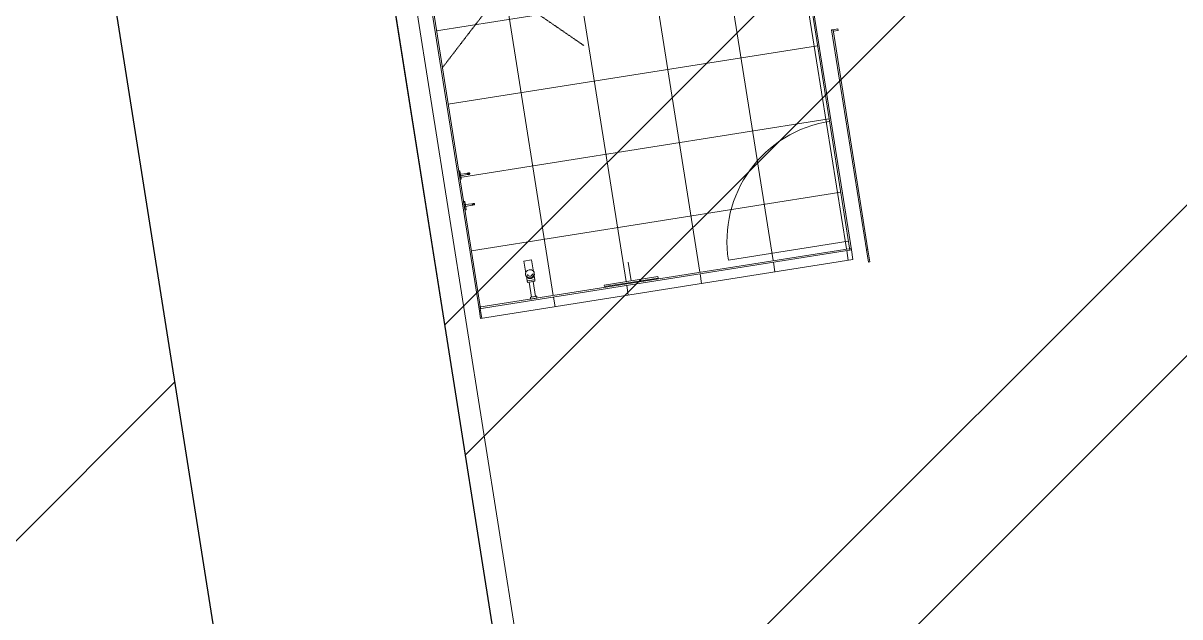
# Model space of a CAD drawing. Header units: millimetres. Extents: x 674 to 609626, y -20132 to 4061356.
# Drawn here: x 195031 to 204383, y 4029161 to 4033963 of the extents above; entities that cross this region are included whole.
import ezdxf

# ---------------------------------------------------------------- set-up
doc = ezdxf.new("R2010")
doc.units = ezdxf.units.MM
doc.linetypes.add('Hidden', pattern=[6, 4, -2])
doc.linetypes.add('Hidden_2_', pattern=[4, 3, -1])
for name, color, linetype, lineweight in [('A-000-M_MASS', 13, 'Continuous', 25), ('A-000-MH_MASS', 13, 'Hidden_2_', 25), ('A-010-M_LINE', 90, 'Continuous', 18), ('A-230-H-FLOOR', 190, 'Continuous', 13), ('A-230-M_FLOOR', 192, 'Continuous', 13), ('A-325-M_DOOR', 31, 'Continuous', 13), ('A-325-M_DOOR_PANEL', 31, 'Continuous', 13), ('A-700-M_FFE', 30, 'Continuous', 13), ('M-520-M_DRAINAGE_FW', 2, 'Continuous', 13), ('Z-030-M_GRID', 191, 'Continuous', 13), ('Z-060-M_DETAIL', 92, 'Continuous', 25)]:
    doc.layers.add(name, color=color, linetype=linetype, lineweight=lineweight)
pattern_1 = [(0, (0, 0), (0, 600), []), (90, (0, 0), (-600, 3.673940397442059e-14), [])]

# ---------------------------------------------------------------- blocks, each defined once
blk = doc.blocks.new('WALL_FINISH - M-TIL2 Wall Tile-2934546-S0_021 - GROUND LOADING PLAN')
at = {"layer": 'A-000-M_MASS', "lineweight": 5}
for p, q in [((3082.001321602454, 0), (5.544279702007771e-10, 0)), ((5.544279702007771e-10, 0), (5.544279702007771e-10, -11.99999999965075)), ((3082.001321602454, -11.99999999965075), (3082.001321602454, 0)), ((5.544279702007771e-10, -11.99999999965075), (3082.001321602454, -11.99999999965075))]:
    blk.add_line(p, q, dxfattribs=at)
blk = doc.blocks.new('WALL_FINISH - M-TIL2 Wall Tile-2786338-S0_021 - GROUND LOADING PLAN')
at = {"layer": 'A-000-M_MASS', "lineweight": 5}
for p, q in [((3048.000000002218, -5.544279702007771e-10), (5.544279702007771e-10, -5.544279702007771e-10)), ((5.544279702007771e-10, -5.544279702007771e-10), (5.544279702007771e-10, -12.00000000131404)), ((5.544279702007771e-10, -12.00000000131404), (3048.000000002218, -12.00000000075961)), ((3048.000000002218, -12.00000000075961), (3048.000000002218, -5.544279702007771e-10))]:
    blk.add_line(p, q, dxfattribs=at)
blk = doc.blocks.new('ASSEMBLY - Disabled Shower - Disabled Shower-3176797-S0_021 - GROUND LOADING PLAN')
at = {"layer": 'A-000-MH_MASS', "linetype": 'Hidden', "lineweight": 5}
for p, q in [((-1160, 6.833295953619878e-14), (1.353583911622991e-13, 1100.000000000004)), ((-1160, 1100), (0.1063010017209386, 4.060751734868973e-13))]:
    blk.add_line(p, q, dxfattribs=at)
blk = doc.blocks.new('WasteBin_Recessed_ASIJDMacDonald - Stainless Steel _10-6474_-3147000-S0_021 - GROUND LOADING PLAN')
at = {"layer": 'A-700-M_FFE', "lineweight": 5}
for p, q in [((-4.479973214858579, 486.0000006760284), (-4.479973214834499, 637.6387279998418)), ((-223.4799732148562, 486.0000006760332), (214.5200267851548, 486.0000006760332)), ((-223.4799732148562, 473.0000006760297), (-223.4799732148562, 486.0000006760332)), ((214.5200267851548, 473.0000006760297), (-223.4799732148562, 473.0000006760297)), ((214.5200267851548, 486.0000006760332), (214.5200267851548, 473.0000006760297))]:
    blk.add_line(p, q, dxfattribs=at)
blk = doc.blocks.new('WALL_FINISH - M-TIL2 Wall Tile-3364696-S0_021 - GROUND LOADING PLAN')
at = {"layer": 'A-000-M_MASS', "lineweight": 5}
for p, q in [((1801.00003009978, -2.772139851003885e-10), (0, 0)), ((0, 0), (-5.544279702007771e-10, -11.99999999992797)), ((-5.544279702007771e-10, -11.99999999992797), (1801.00003009978, -11.99999999965075)), ((1801.00003009978, -11.99999999965075), (1801.00003009978, -2.772139851003885e-10))]:
    blk.add_line(p, q, dxfattribs=at)
blk = doc.blocks.new('WALL_FINISH - M-FLT1 - Skirting Tile-2936430-S0_021 - GROUND LOADING PLAN')
at = {"layer": 'A-000-M_MASS', "lineweight": 5}
h = blk.add_hatch(dxfattribs=at)
h.set_pattern_fill('FP_15', color=256, style=0, pattern_type=2)
h.set_pattern_definition(pattern_1)
h.paths.add_polyline_path([(4.816592991119251e-09, 1.45537342177704e-09), (4.833918865188025e-09, -11.99999999857655), (100.0000000082937, -11.99999999857655), (100.0000000069769, 1.45537342177704e-09), (24.23779221444306, 1.45537342177704e-09)])
for p, q in [((100.0000000021457, -8.43028979957694e-12), (6.226485993465758e-12, -8.43028979957694e-12)), ((6.294165189046908e-12, -8.43028979957694e-12), (6.294165189046908e-12, -12.00000000000823)), ((6.294165189046908e-12, -12.00000000000823), (100.0000000015776, -12.00000000000823))]:
    blk.add_line(p, q, dxfattribs=at)
blk = doc.blocks.new('WALL_FINISH - M-FLT1 - Skirting Tile-2727715-S0_021 - GROUND LOADING PLAN')
at = {"layer": 'A-000-M_MASS', "lineweight": 5}
h = blk.add_hatch(dxfattribs=at)
h.set_pattern_fill('FP_15', color=256, style=0, pattern_type=2)
h.set_pattern_definition(pattern_1)
h.paths.add_polyline_path([(12.0000069442769, -11.99999999415845), (52.00113806613945, -6.335762194617746), (52.00113806610479, 5.856145435245708e-09), (12.00004385171524, 5.838819561176934e-09)])
for p, q in [((52.00113806776186, -8.43028979957694e-12), (11.99999999990386, -8.43028979957694e-12)), ((12.00000694592376, -12.00000000000823), (52.00113806776186, -12.00000000000823)), ((52.00113806776186, -12.00000000000823), (52.00113806776186, -8.43028979957694e-12))]:
    blk.add_line(p, q, dxfattribs=at)
blk = doc.blocks.new('CAROMA URBANE II 40MM BOTTLE TRAP - CAROMA URBANE II 40MM BOTTLE TRAP-CHROME-3367243-S0_021 - GROUND LOADING PLAN')
at = {"layer": 'M-520-M_DRAINAGE_FW', "lineweight": 5}
for p, q in [((-2324421.37704748, 4032038.221759039), (-2324360.140425953, 4032047.921046847)), ((-2324421.377047482, 4032038.221759044), (-2324405.978183798, 4031941.00076652)), ((-2324344.920556263, 4031951.830135997), (-2324360.140425956, 4032047.921046851)), ((-2324403.929256617, 4031928.064829287), (-2324403.754546804, 4031926.961795857)), ((-2324401.882326188, 4031915.141498575), (-2324396.01810307, 4031878.117624375)), ((-2324392.879065557, 4031928.613697653), (-2324391.798661521, 4031921.792548065)), ((-2324352.291163762, 4031928.050153102), (-2324353.371567798, 4031934.87130269)), ((-2324342.517925277, 4031936.661083664), (-2324342.69263509, 4031937.764117095)), ((-2324334.781481543, 4031887.816912183), (-2324339.981001424, 4031920.644170986)), ((-2324396.018103067, 4031878.11762437), (-2324334.78148154, 4031887.816912178)), ((-2324334.78148154, 4031887.816912178), (-2324396.018103067, 4031878.117624369)), ((-2324396.01810307, 4031878.117624375), (-2324394.062601496, 4031865.771531325)), ((-2324394.062601493, 4031865.771531321), (-2324332.825979966, 4031875.470819129)), ((-2324394.062601493, 4031865.771531321), (-2324381.612027258, 4031867.743581702)), ((-2324390.17052605, 4031879.04382394), (-2324340.629058557, 4031886.890712609)), ((-2324340.629058557, 4031886.890712609), (-2324390.17052605, 4031879.043823939)), ((-2324380.728821, 4031867.883473022), (-2324351.222282167, 4031872.557023017)), ((-2324380.728821002, 4031867.883473025), (-2324361.658769651, 4031747.484373604)), ((-2324327.089709112, 4031752.959778012), (-2324346.159760463, 4031873.358877433)), ((-2324345.276554202, 4031873.498768747), (-2324332.825979966, 4031875.470819129)), ((-2324332.825979969, 4031875.470819133), (-2324334.781481543, 4031887.816912183)), ((-2324370.054112923, 4031746.154632529), (-2324318.694365836, 4031754.289519077)), ((-2324370.054112923, 4031746.154632529), (-2324365.14969349, 4031746.931445071)), ((-2324370.054112925, 4031746.154632533), (-2324367.629290973, 4031730.845477152)), ((-2324316.269543884, 4031738.980363695), (-2324367.629290971, 4031730.845477147)), ((-2324316.269543883, 4031738.980363695), (-2324367.629290971, 4031730.845477147)), ((-2324362.724871537, 4031731.622289689), (-2324367.629290971, 4031730.845477147)), ((-2324361.658769649, 4031747.484373599), (-2324327.08970911, 4031752.959778007)), ((-2324323.598785269, 4031753.512706535), (-2324318.694365836, 4031754.289519077)), ((-2324316.269543884, 4031738.980363695), (-2324321.173963318, 4031738.203551153)), ((-2324316.269543887, 4031738.9803637), (-2324318.694365838, 4031754.289519082))]:
    blk.add_line(p, q, dxfattribs=at)
for start, end in [(99.00032838845806, 279.0003283883418), (279.0003283884549, 99.00032838857116)]:
    blk.add_arc((-2324373.311944226, 4031932.920776447), 35.9999999998919, start, end, dxfattribs=at)
for centre, major_axis, ratio, start_param, end_param in [((-2324373.310945851, 4031932.914473186), (30.61831077425617, 4.849643834968487), 0.9993908270114914, 3.455751921189244, 4.712388982628847), ((-2324371.979396459, 4031924.507713043), (27.655248415036, 4.380323630734959), 0.9993908270250588, 3.504454248490736, 4.321461933655804), ((-2324372.044912639, 4031924.921350579), (27.65524843714804, 4.380323492187064), 0.9993908269938535, 3.573340257388737, 4.310101164892996), ((-2324371.968477095, 4031924.438773453), (26.66756097860133, 4.22388345316836), 0.9993908270540024, 3.709261432505793, 4.084070447656802), ((-2324373.310945851, 4031932.914473186), (17.7783739613635, 2.815922457733268), 0.9993908270318379, 3.141592642843818, 4.712388969638708), ((-2324373.310945851, 4031932.914473186), (17.7783740018977, 2.815922202124131), 0.9993908270421998, 4.7123889840079, 6.147307523565175), ((-2324373.310945851, 4031932.914473186), (30.6183107583927, 4.849643936033456), 0.9993908270159679, 4.712388979330782, 6.142201301645672)]:
    blk.add_ellipse(centre, major_axis=major_axis, ratio=ratio, start_param=start_param, end_param=end_param, dxfattribs=at)
for points, knots in [([(-2324367.615936606, 4031896.958933703), (-2324369.349146294, 4031896.739329091), (-2324371.914581491, 4031896.599612639), (-2324375.207398878, 4031896.808752657), (-2324378.389667134, 4031897.267658741), (-2324382.210533334, 4031898.435673968), (-2324386.302426523, 4031900.52417545), (-2324389.295196726, 4031902.658739293), (-2324391.158372647, 4031904.425724659), (-2324392.14289139, 4031905.504717312), (-2324392.603883842, 4031906.06749698), (-2324392.830972822, 4031906.354831849)], [0, 0, 0, 0, 0.05555555555555555, 0.08333333333333333, 0.1111111111111111, 0.1666666666666667, 0.2222222222222222, 0.2777777777777778, 0.3055555555555556, 0.3194444444444444, 0.3333333333333333, 0.3333333333333333, 0.3333333333333333, 0.3333333333333333]), ([(-2324358.208323306, 4031900.261419535), (-2324358.907298249, 4031899.872004018), (-2324360.349643702, 4031899.162077188), (-2324363.416657371, 4031897.945601522), (-2324365.899698426, 4031897.285688228), (-2324367.615936606, 4031896.958933703)], [0.8888888888888888, 0.8888888888888888, 0.8888888888888888, 0.8888888888888888, 0.9166666666666666, 0.9444444444444444, 1, 1, 1, 1])]:
    blk.add_open_spline(points, degree=3, knots=knots, dxfattribs=at)
blk = doc.blocks.new('MTL_HEAVY-DUTY ROBE HOOK - B-2116 - MTL_HEAVY-DUTY ROBE HOOK - B-2116-2602673-S0_021 - GROUND LOADING PLAN')
at = {"layer": 'A-700-M_FFE', "lineweight": 5}
for p, q in [((-34.99999999555662, 2.113756636390462e-09), (-34.12511336031235, -9.999999997866643)), ((34.12511336918319, -9.999999997866643), (35.00000000442747, 2.131082510459237e-09)), ((-35.00000000000016, -5.653217816927676e-14), (35.00000000000016, -5.653217816927676e-14)), ((35.00000000000017, -5.653217816927676e-14), (-35.00000000000017, -5.653217816927676e-14)), ((34.125113364741, -10.00000000000001), (-34.125113364741, -10.00000000000001)), ((34.125113364741, -10.00000000000001), (-34.125113364741, -10.00000000000001)), ((-7.999999995562757, -9.999999997866643), (-5.078251086694581, -62.1162614276474)), ((-8.000000000000075, -10), (8.000000000000075, -10)), ((-8.000000000000073, -10), (8.000000000000073, -10)), ((-4.99999999556344, -64.91003755836273), (-4.99999999556344, -66.99999999787102)), ((-4.99999999556344, -66.99999999787102), (-4.99999999556344, -68.99999999788788)), ((4.125113364741053, -6.34492458573277e-15), (-4.125113364741053, -6.34492458573277e-15)), ((4.125113364741056, -6.34492458573277e-15), (-4.125113364741056, -6.34492458573277e-15)), ((4.125113364741053, -9.999999999999973), (-4.125113364741053, -9.999999999999973)), ((4.125113364741056, -9.999999999999973), (-4.125113364741056, -9.999999999999973)), ((1.000000000000043, -9.999999999999977), (-1.000000000000043, -9.999999999999977)), ((-1.000000000000043, -9.999999999999977), (1.000000000000043, -9.999999999999977)), ((1.000000000000043, -67), (-1.000000000000043, -67)), ((1.000000000000043, -67), (-1.000000000000043, -67)), ((5.000000004451613, -66.99999999788834), (5.000000004451613, -64.91003755836273)), ((5.000000004451613, -68.99999999788788), (5.000000004451613, -66.99999999788834)), ((5.078251095582755, -62.1162614276474), (8.000000004433605, -9.999999997866643))]:
    blk.add_line(p, q, dxfattribs=at)
at = {"layer": 'A-700-M_FFE', "lineweight": 5, "flags": 128}
for points in [[(4.435423761606217e-09, -72.99999999786965), (-5.19615241826441, -75.99999999786897), (-5.19615241826441, -81.99999999788493), (4.435423761606217e-09, -84.99999999788425)], [(-4.99999999556344, -64.91003755836273), (-5.039924125619791, -62.91409722321132), (-5.078251086694581, -62.1162614276474)], [(-4.99999999556344, -78.99200106447543), (-4.99999999556344, -78.96801706091024), (-4.99999999556344, -78.92808635642969), (-4.99999999556344, -78.87227283163543), (-4.99999999556344, -78.80066577628577), (-4.99999999556344, -78.71337974640919), (-4.99999999556344, -78.61055438099662), (-4.99999999556344, -78.4923541787055), (-4.99999999556344, -78.35896823466256), (-4.99999999556344, -78.21060993790194), (-4.99999999556344, -78.0475166300802), (-4.99999999556344, -77.86994922567582), (-4.99999999556344, -77.6781917946436), (-4.99999999556344, -77.47255110802612), (-4.99999999556344, -77.25335614697333), (-4.99999999556344, -77.02095757671155), (-4.99999999556344, -76.7757271853931), (-4.99999999556344, -76.51805728928171), (-4.99999999556344, -76.24836010529603), (-4.99999999556344, -75.96706709136156), (-4.99999999556344, -75.6746282562865), (-4.99999999556344, -75.37151143987163), (-4.99999999556344, -75.05820156431128), (-4.99999999556344, -74.73519985860062), (-4.99999999556344, -74.40302305655555), (-4.99999999556344, -74.06220257019527), (-4.99999999556344, -73.7132836396136), (-4.99999999556344, -73.3568244606386), (-4.99999999556344, -72.99339529194359), (-4.99999999556344, -72.62357754264927), (-4.99999999556344, -72.24796284227091), (-4.99999999556344, -71.86715209420576), (-4.99999999556344, -71.48175451438965), (-4.99999999556344, -71.09238665678582), (-4.99999999556344, -70.69967142688434), (-4.99999999556344, -70.30423708525646), (-4.99999999556344, -69.90671624251527), (-4.99999999556344, -69.50774484720746), (-4.99999999556344, -69.10796116847264), (-4.99999999556344, -68.99999999788788)], [(4.435423761606217e-09, -83.99999999786715), (-0.1999466664894953, -83.99600053117938), (-0.3995734654120952, -83.98400852940544), (-0.5985610320150955, -83.96404317715651), (-0.7965910286409326, -83.93613641475072), (-0.9933466495338508, -83.90033288708456), (-1.188513127708347, -83.85668987212894), (-1.381778238387096, -83.80527718944863), (-1.572832798644504, -83.74617708829442), (-1.761371161939133, -83.67948411627295), (-1.947091707101845, -83.60530496788397), (-2.129697320896048, -83.52375831398176), (-2.30889587326642, -83.43497461177958), (-2.484400684773664, -83.33909589626346), (-2.655930985175746, -83.23627555294607), (-2.823212362531876, -83.12667807242833), (-2.985977202378763, -83.01047878728878), (-3.143965115645051, -82.88786359162955), (-3.296923355425224, -82.75902864359118), (-3.444607221122942, -82.62418005158102), (-3.586780450067772, -82.48353354461379), (-3.723215595409829, -82.33731412707625), (-3.853694390049759, -82.18575571888614), (-3.978008095737778, -82.02910078109731), (-4.095957837081869, -81.86759992823332), (-4.207354919598856, -81.7015115272281), (-4.31202113177369, -81.53110128404796), (-4.409789029983449, -81.35664181873982), (-4.500502206441979, -81.17841222926964), (-4.584015539420171, -80.99669764491345), (-4.660195425395341, -80.81178877025764), (-4.728919992800548, -80.62398142008578), (-4.79007929700997, -80.43357604605322), (-4.843575496144559, -80.2408772561365), (-4.889323007749908, -80.04619332732591), (-4.927248645514737, -79.84983571237517), (-4.957291736515072, -79.65211854156124), (-4.979404218239142, -79.4533581201993), (-4.993550715444963, -79.25387242253673), (-4.99970859671198, -79.053980583152), (-4.99999999556344, -78.99999999786829)], [(4.435423761606217e-09, -84.99999999788425), (5.196152427152583, -81.99999999788493), (5.196152427152583, -75.99999999786897), (4.435423761606217e-09, -72.99999999786965)], [(5.000000004451613, -78.99999999786829), (4.996000537746522, -79.19994666881053), (4.984008535955263, -79.3995734677158), (4.964043183706326, -79.5985610343188), (4.936136421300534, -79.79659103094464), (4.900332893651694, -79.99334665185488), (4.85668987869608, -80.18851313001205), (4.805277195998451, -80.3817782406908), (4.746177094844234, -80.5728328009482), (4.679484122840086, -80.76137116426017), (4.60530497445111, -80.94709170942288), (4.523758320548905, -81.12969732319975), (4.434974618329398, -81.30889587558745), (4.339095902830604, -81.48440068711203), (4.23627555949588, -81.65593098747945), (4.126678078978148, -81.8232123648529), (4.010478793873244, -81.9859772046998), (3.887863598196691, -82.14396511798341), (3.759028650141, -82.29692335772893), (3.624180058130833, -82.44460722342664), (3.483533551180926, -82.58678045237149), (3.33731413366072, -82.7232155977482), (3.185755725435957, -82.85369439238812), (3.029100787647121, -82.97800809807613), (2.867599934817781, -83.09595783938558), (2.701511533777921, -83.20735492191989), (2.531101290597781, -83.31202113409472), (2.356641825289626, -83.40978903230449), (2.178412235819451, -83.50050220876301), (1.996697651480599, -83.58401554172387), (1.811788776807453, -83.66019542769905), (1.623981426635601, -83.72891999513891), (1.43357605260303, -83.79007929931367), (1.240877262703634, -83.8435754984656), (1.046193333910378, -83.88932301005362), (0.8498357189423132, -83.92724864781844), (0.6521185481110479, -83.9572917388361), (0.4533581267491172, -83.9794042205775), (0.2538724291038761, -83.99355071774868), (0.05398058973646585, -83.99970859903301), (4.435423761606217e-09, -83.99999999786715)], [(5.078251095582755, -62.1162614276474), (5.006391385778443, -64.11130727667565), (5.000000004451613, -64.91003755836273)], [(5.000000004451613, -68.99999999788788), (5.000000004451613, -69.39989333975505), (5.000000004451613, -69.7991469375656), (5.000000004451613, -70.1971220707716), (5.000000004451613, -70.59318206402327), (5.000000004451613, -70.98669330582644), (5.000000004451613, -71.37702626214077), (5.000000004451613, -71.7635564835156), (5.000000004451613, -72.14566560403041), (5.000000004451613, -72.522742330637), (5.000000004451613, -72.89418342096242), (5.000000004451613, -73.2593946485335), (5.000000004451613, -73.61779175329157), (5.000000004451613, -73.96880137632338), (5.000000004451613, -74.3118619770929), (5.000000004451613, -74.64642473182248), (5.000000004451613, -74.97195441151625), (5.000000004451613, -75.28793023806615), (5.000000004451613, -75.59384671759186), (5.000000004451613, -75.88921444896997), (5.000000004451613, -76.17356090687694), (5.000000004451613, -76.44643119759571), (5.000000004451613, -76.70738878687557), (5.000000004451613, -76.95601619825162), (5.000000004451613, -77.19191568088782), (5.000000004451613, -77.41470984595644), (5.000000004451613, -77.62404227032344), (5.000000004451613, -77.81957806672563), (5.000000004451613, -78.00100441964268), (5.000000004451613, -78.16803108558175), (5.000000004451613, -78.32039085756674), (5.000000004451613, -78.45783999237715), (5.000000004451613, -78.58015860077867), (5.000000004451613, -78.68715099906517), (5.000000004451613, -78.77864602224122), (5.000000004451613, -78.85449729775355), (5.000000004451613, -78.91458347978887), (5.000000004451613, -78.95880844325434), (5.000000004451613, -78.98710143763132), (5.000000004451613, -78.99941720018269)]]:
    blk.add_lwpolyline(points, dxfattribs=at)
at = {"layer": 'A-700-M_FFE', "lineweight": 5}
for start, end in [(89.99999999999993, 269.9999999999994), (269.9999999999993, 89.99999999999952)]:
    blk.add_arc((0, -78.99999999999999), 6.000000000000774, start, end, dxfattribs=at)
blk = doc.blocks.new('X_Door-Panel-Hinge-Standard - Standard-1773919-S0_021 - GROUND LOADING PLAN')
at = {"layer": 'A-325-M_DOOR', "lineweight": 5}
blk.add_arc((-490.0000000000011, 19.99999999999999), 980.0000000000015, 359.9999999999996, 89.99999999999994, dxfattribs=at)
at = {"layer": 'A-325-M_DOOR_PANEL', "lineweight": 5}
blk.add_line((-489.9999999999995, 19.99999999999999), (-489.9999999999995, 1000.000000000001), dxfattribs=at)
blk = doc.blocks.new('25021-APA-ZZ-ZZ-M3-AR-000001_V3_rvt-1-S0_021 - GROUND LOADING PLAN')
at = {"layer": 'A-230-H-FLOOR', "lineweight": 5}
h = blk.add_hatch(dxfattribs=at)
h.set_pattern_fill('FP_37', color=256, style=0, pattern_type=2)
h.set_pattern_definition([(279, (-2322359.071, 4031946.217), (592.6130043570827, 93.86067902413855), []), (9, (-2322359.071, 4031946.217), (-93.86067902413852, 592.6130043570827), [])])
h.paths.add_polyline_path([(-2324772.016275634, 4031573.647618912), (-2321761.544946377, 4032050.477122738), (-2321774.060156451, 4032129.492118258), (-2324784.531485707, 4031652.662614431), (-2324772.67923638, 4031577.833233069)])
h.paths.add_polyline_path([(-2322491.893060065, 4034841.330062332), (-2322487.721457117, 4034811.727003857), (-2322489.949571578, 4034810.479957188), (-2322491.37664312, 4034833.132680584)])
h.paths.add_polyline_path([(-2324774.556517892, 4031666.39214527), (-2321788.087030501, 4032141.344367586), (-2322268.061080638, 4035159.519251887), (-2322467.43516049, 4035127.940328465), (-2322472.851646392, 4035104.736644965), (-2322461.867890928, 4035001.481058805), (-2322487.168064823, 4034939.990792067), (-2322499.552151879, 4034898.239541659), (-2322491.37664312, 4034809.851495842), (-2322449.123704469, 4034554.011917646), (-2322455.539856748, 4034462.687275464), (-2322458.832384801, 4034441.994942146), (-2322476.156146728, 4034388.373733422), (-2322500.967371753, 4034350.224768846), (-2322528.453638232, 4034325.938876371), (-2322562.068982996, 4034309.224785882), (-2322585.962951188, 4034302.24794531), (-2322622.284239968, 4034301.155177852), (-2322657.714616563, 4034309.224785882), (-2322689.980222687, 4034325.938876371), (-2322717.01030937, 4034350.224768846), (-2322750.056573657, 4034395.867852699), (-2322775.679527175, 4034446.06544962), (-2322793.906412789, 4034499.401676262), (-2322812.78847808, 4034610.009301962), (-2322848.794093575, 4034828.642921974), (-2322858.367785067, 4034855.177133146), (-2322905.313703708, 4034910.224013104), (-2322926.112022365, 4034941.719797185), (-2322930.276965095, 4034959.461564704), (-2322942.165996868, 4035034.523172676), (-2322953.851137347, 4035050.896748397), (-2325252.653286517, 4034684.864372783), (-2324786.408767221, 4031741.221526652)])
h.paths.add_polyline_path([(-2324361.658769651, 4031747.484373604), (-2324375.666299295, 4031868.685327436), (-2324345.726134946, 4031870.621175229), (-2324332.152230818, 4031752.157923601), (-2324360.393139224, 4031747.684837207)])
h.paths.add_polyline_path([(-2323770.029340673, 4031831.574318129), (-2323772.06306231, 4031844.414254901), (-2323339.455961846, 4031912.935030056), (-2323337.422240209, 4031900.095093284), (-2323572.299210853, 4031862.892855786)])
h.paths.add_polyline_path([(-2324396.018103069, 4031878.117624375), (-2324418.453258974, 4032038.684858829), (-2324359.609656599, 4032044.570025331), (-2324344.676444198, 4031913.174247209), (-2324360.410890673, 4031899.757362759), (-2324380.666112519, 4031899.727202849), (-2324396.400145133, 4031905.30827994), (-2324393.094314561, 4031878.580724159)])
h.paths.add_polyline_path([(-2324584.172968519, 4034185.813234401), (-2324609.172968519, 4034192.511964212), (-2324627.474238708, 4034210.813234401), (-2324634.172968518, 4034235.813234401), (-2324627.474238708, 4034260.813234401), (-2324609.172968519, 4034279.11450459), (-2324584.172968519, 4034285.813234401), (-2324559.172968518, 4034279.11450459), (-2324540.87169833, 4034260.813234401), (-2324534.172968519, 4034235.813234401), (-2324540.87169833, 4034210.813234401), (-2324559.172968518, 4034192.511964212), (-2324571.232016264, 4034187.516943086)])
h.paths.add_polyline_path([(-2322841.851892229, 4034757.425863947), (-2322850.346206153, 4034768.049291237), (-2322845.961465904, 4034784.504952485), (-2322842.019811639, 4034758.532330193)])
h.paths.add_polyline_path([(-2322834.334629054, 4034755.932699261), (-2322841.851892229, 4034757.425863947), (-2322841.851892229, 4034785.219179016)])
h.paths.add_polyline_path([(-2322483.26168562, 4034814.223079929), (-2322483.26168562, 4034834.358455166), (-2322475.890329871, 4034822.973184183)])
h.paths.add_polyline_path([(-2322850.346206153, 4034886.906277282), (-2322873.419167624, 4035063.636393462), (-2322910.78796479, 4035057.717537887), (-2322915.050848059, 4035027.611314136), (-2322896.484008344, 4034939.990792067), (-2322852.322226262, 4034889.138307262)])
h.paths.add_polyline_path([(-2322515.196202836, 4034939.990792067), (-2322485.764566903, 4035016.359876454), (-2322495.225676655, 4035081.715369469), (-2322506.297949062, 4035115.200683399), (-2322510.498333047, 4035121.119538974), (-2322547.867130218, 4035115.200683399), (-2322521.738027862, 4034975.260334957)])
at = {"layer": 'A-230-M_FLOOR', "lineweight": 5}
for p, q in [((-2325971.53382975, 4038379.839378741), (-2319760.866991127, 3999168.603523329)), ((-2319915.185326065, 3998992.294745548), (-2325865.481095993, 4036591.859235616)), ((-2321761.544946374, 4032050.477122734), (-2321774.060156448, 4032129.49211825)), ((-2324772.016275631, 4031573.647618908), (-2321761.544946374, 4032050.477122734)), ((-2324784.531485705, 4031652.662614426), (-2324772.016275631, 4031573.647618908))]:
    blk.add_line(p, q, dxfattribs=at)
at = {"layer": 'A-000-M_MASS', "color": 253, "lineweight": 5}
for name, p, rotation in [('WALL_FINISH - M-TIL2 Wall Tile-2934546-S0_021 - GROUND LOADING PLAN', (-2322256.208831308, 4035173.546125933), 279.000328388088), ('ASSEMBLY - Disabled Shower - Disabled Shower-3176797-S0_021 - GROUND LOADING PLAN', (-2325254.92600461, 4034686.428774038), 189.0003283880413), ('WALL_FINISH - M-TIL2 Wall Tile-2934546-S0_021 - GROUND LOADING PLAN', (-2324784.531485706, 4031652.662614427), 99.00032838808048), ('WALL_FINISH - M-TIL2 Wall Tile-3364696-S0_021 - GROUND LOADING PLAN', (-2321652.408860652, 4032128.511184486), 99.00032838808875), ('WALL_FINISH - M-FLT1 - Skirting Tile-2727715-S0_021 - GROUND LOADING PLAN', (-2321934.157532156, 4033907.336300827), 9.000295223253339), ('WALL_FINISH - M-TIL2 Wall Tile-2786338-S0_021 - GROUND LOADING PLAN', (-2321774.060156449, 4032129.492118253), 189.0003283880846), ('WALL_FINISH - M-FLT1 - Skirting Tile-2936430-S0_021 - GROUND LOADING PLAN', (-2321636.76484806, 4032029.742440086), 99.00032838808875)]:
    blk.add_blockref(name, p, dxfattribs=dict(at, rotation=rotation))
at = {"layer": 'A-325-M_DOOR', "color": 253, "lineweight": 5, "rotation": 99.00032838809975}
blk.add_blockref('X_Door-Panel-Hinge-Standard - Standard-1773919-S0_021 - GROUND LOADING PLAN', (-2321857.353950251, 4032687.33003729), dxfattribs=at)
at = {"layer": 'A-700-M_FFE', "color": 253, "lineweight": 5}
for name, p, rotation in [('MTL_HEAVY-DUTY ROBE HOOK - B-2116 - MTL_HEAVY-DUTY ROBE HOOK - B-2116-2602673-S0_021 - GROUND LOADING PLAN', (-2324943.511853891, 4032733.094584765), 99.00032838809238), ('MTL_HEAVY-DUTY ROBE HOOK - B-2116 - MTL_HEAVY-DUTY ROBE HOOK - B-2116-2602673-S0_021 - GROUND LOADING PLAN', (-2324904.40182241, 4032486.172723769), 99.00032838809238), ('WasteBin_Recessed_ASIJDMacDonald - Stainless Steel _10-6474_-3147000-S0_021 - GROUND LOADING PLAN', (-2323475.304797476, 4031399.359391605), 9.000328388039994)]:
    blk.add_blockref(name, p, dxfattribs=dict(at, rotation=rotation))
at = {"layer": 'M-520-M_DRAINAGE_FW', "color": 253, "lineweight": 5}
blk.add_blockref('CAROMA URBANE II 40MM BOTTLE TRAP - CAROMA URBANE II 40MM BOTTLE TRAP-CHROME-3367243-S0_021 - GROUND LOADING PLAN', (0, 0), dxfattribs=at)

msp = doc.modelspace()

# ---------------------------------------------------------------- hatches: boundary and pattern name
at = {"layer": 'Z-060-M_DETAIL', "lineweight": 18}
h = msp.add_hatch(dxfattribs=at)
h.set_pattern_fill('FP_44', color=94, style=0, pattern_type=2)
h.set_pattern_definition([(45, (2523501.426760744, 0), (-2514.471713899363, 2514.471713899363), []), (45, (2523501.426760744, 3810), (-2514.471713899363, 2514.471713899363), [])])
h.paths.add_polyline_path([(203586.2419995158, 3998992.291176366), (292642.068074041, 4013097.871570888), (286384.4630369097, 4052605.369330157), (197333.8761085873, 4038500.618765655), (203029.3893346512, 4002511.009991965)])
h = msp.add_hatch(dxfattribs=at)
h.set_pattern_fill('FP_43', color=240, style=0, pattern_type=2)
h.set_pattern_definition([(45, (2523501.426760744, 0), (-2262.741699796952, 2262.741699796952), [])])
h.paths.add_polyline_path([(76023.82026122883, 3957062.985591778), (123550.1951818764, 3973428.006578748), (125140.8238641438, 3968808.592086541), (218852.5792403072, 3968808.592086541), (215362.0902023269, 3990816.799158369), (202456.4834692576, 3993537.152880365), (201710.2915023668, 3998248.248784464), (201450.757101173, 3998207.141051923), (195476.9253378413, 4036005.258579087), (168099.4511618288, 4029182.127318981), (167515.4670883724, 4030871.743914871), (63000.82534453832, 3994883.636080947), (75754.33115631109, 3957845.620716259)])

# ---------------------------------------------------------------- linework, layer by layer
at = {"layer": 'A-010-M_LINE', "lineweight": 25}
for p, q in [((197333.8761085896, 4038500.61876565), (203586.2419995177, 3998992.291176361)), ((201450.7571011749, 3998207.141051919), (195476.9253378436, 4036005.258579082))]:
    msp.add_line(p, q, dxfattribs=at)
at = {"layer": 'Z-030-M_GRID'}
msp.add_line((212506.9212677921, 3943822.027974604), (196593.850707808, 4044289.474507451), dxfattribs=at)

# ---------------------------------------------------------------- block references
at = {"lineweight": 5}
msp.add_blockref('25021-APA-ZZ-ZZ-M3-AR-000001_V3_rvt-1-S0_021 - GROUND LOADING PLAN', (2523501.426760744, 0), dxfattribs=at)

doc.saveas('drawing.dxf')
